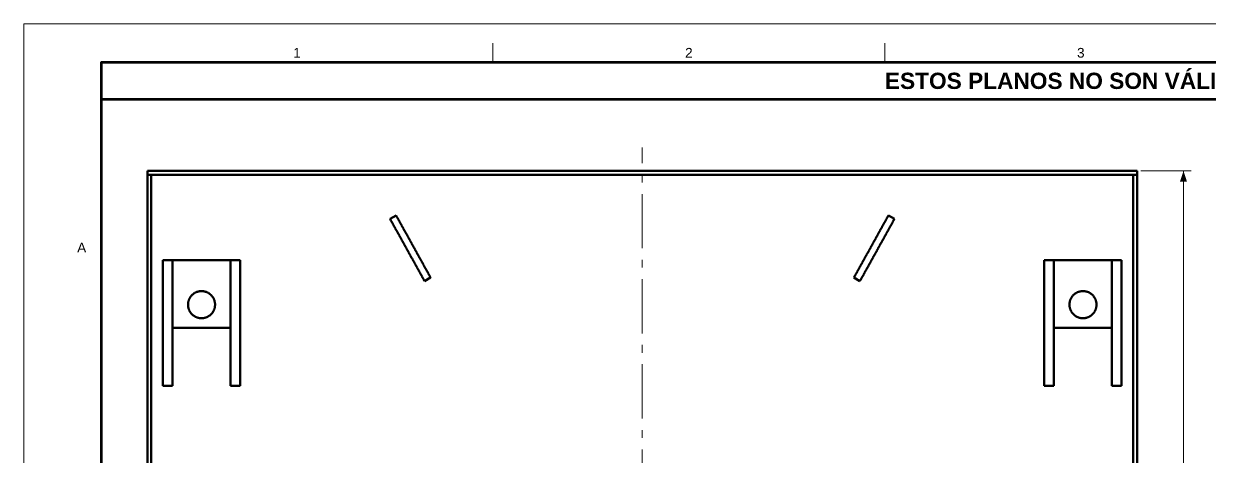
# Model space of a CAD drawing. Header units: millimetres. Extents: x 0 to 841, y 0 to 594.
# Drawn here: x 0 to 306.7, y 482.2 to 594 of the extents above; entities that cross this region are included whole.
import ezdxf
from ezdxf.enums import TextEntityAlignment as Align

# ---------------------------------------------------------------- set-up
doc = ezdxf.new("R2010")
doc.units = ezdxf.units.MM
doc.linetypes.add('EJE', pattern=[22, 14, -3, 2, -3])
for name, color, linetype, lineweight in [('COTA', 7, 'CONTINUOUS', 18), ('EJE', 7, 'EJE', 18), ('FINA', 7, 'CONTINUOUS', 18), ('MARCO', 7, 'CONTINUOUS', 70), ('TXT', 7, 'CONTINUOUS', 25), ('VIS', 7, 'CONTINUOUS', 50)]:
    doc.layers.add(name, color=color, linetype=linetype, lineweight=lineweight)
doc.styles.add('STD', font='LiberationSans-Regular.ttf')
doc.styles.add('STDB', font='LiberationSans-Bold.ttf')

msp = doc.modelspace()

# ---------------------------------------------------------------- linework, layer by layer
at = {"layer": 'COTA'}
for p, q in [((289, 556), (302, 556)), ((300, 300), (300, 556))]:
    msp.add_line(p, q, dxfattribs=at)
msp.add_solid([(300, 556), (299.1, 553.2), (300.9, 553.2)], dxfattribs=at)
at = {"layer": 'EJE'}
msp.add_line((160, 294), (160, 562), dxfattribs=at)
at = {"layer": 'FINA'}
for p, q in [((121.38, 584), (121.38, 589)), ((222.75, 584), (222.75, 589))]:
    msp.add_line(p, q, dxfattribs=at)
msp.add_lwpolyline([(0, 0), (841, 0), (841, 594), (0, 594)], close=True, dxfattribs=at)
at = {"layer": 'MARCO'}
for points in [[(20, 10), (831, 10), (831, 584), (20, 584)], [(20, 574.5), (831, 574.5), (831, 584), (20, 584)]]:
    msp.add_lwpolyline(points, close=True, dxfattribs=at)
at = {"layer": 'VIS'}
for points in [[(32, 555), (32, 556)], [(32, 556), (288, 556)], [(288, 555), (288, 556)], [(32, 555), (288, 555)], [(32, 301), (32, 555)], [(32, 555), (33, 555)], [(33, 301), (33, 555)], [(287, 301), (287, 555)], [(287, 555), (288, 555)], [(288, 301), (288, 555)], [(94.75, 543.61), (96.32, 544.48)], [(94.75, 543.61), (94.8, 543.5), (94.86, 543.39), (94.92, 543.29), (94.98, 543.18), (95.04, 543.08), (95.1, 542.97), (95.15, 542.87), (95.21, 542.76), (95.27, 542.66), (95.33, 542.55), (95.39, 542.45), (95.45, 542.34), (95.5, 542.24), (95.56, 542.13), (95.62, 542.03), (95.68, 541.92), (95.74, 541.82), (95.8, 541.71), (95.86, 541.61), (95.91, 541.5), (95.97, 541.4), (96.03, 541.29), (96.09, 541.19), (96.15, 541.08), (96.21, 540.98), (96.26, 540.87), (96.32, 540.77), (96.38, 540.66), (96.44, 540.56), (96.5, 540.45), (96.56, 540.35), (96.61, 540.24), (96.67, 540.14), (96.73, 540.03), (96.79, 539.93), (96.85, 539.82), (96.91, 539.72), (96.96, 539.61), (97.02, 539.51), (97.08, 539.4), (97.14, 539.29), (97.2, 539.19), (97.26, 539.08), (97.32, 538.98), (97.37, 538.87), (97.43, 538.77), (97.49, 538.66), (97.55, 538.56), (97.61, 538.45), (97.67, 538.35), (97.72, 538.24), (97.78, 538.14), (97.84, 538.03), (97.9, 537.93), (97.96, 537.82), (98.02, 537.72), (98.07, 537.61), (98.13, 537.51), (98.19, 537.4), (98.25, 537.3), (98.31, 537.19), (98.37, 537.09), (98.42, 536.98), (98.48, 536.88), (98.54, 536.77), (98.6, 536.67), (98.66, 536.56), (98.72, 536.46), (98.78, 536.35), (98.83, 536.25), (98.89, 536.14), (98.95, 536.04), (99.01, 535.93), (99.07, 535.83), (99.13, 535.72), (99.18, 535.62), (99.24, 535.51), (99.3, 535.41), (99.36, 535.3), (99.42, 535.19), (99.48, 535.09), (99.53, 534.98), (99.59, 534.88), (99.65, 534.77), (99.71, 534.67), (99.77, 534.56), (99.83, 534.46), (99.88, 534.35), (99.94, 534.25), (100, 534.14), (100.06, 534.04), (100.12, 533.93), (100.18, 533.83), (100.24, 533.72), (100.29, 533.62), (100.35, 533.51), (100.41, 533.41), (100.47, 533.3), (100.53, 533.2), (100.59, 533.09), (100.64, 532.99), (100.7, 532.88), (100.76, 532.78), (100.82, 532.67), (100.88, 532.57), (100.94, 532.46), (100.99, 532.36), (101.05, 532.25), (101.11, 532.15), (101.17, 532.04), (101.23, 531.94), (101.29, 531.83), (101.35, 531.73), (101.4, 531.62), (101.46, 531.52), (101.52, 531.41), (101.58, 531.31), (101.64, 531.2), (101.7, 531.1), (101.75, 530.99), (101.81, 530.88), (101.87, 530.78), (101.93, 530.67), (101.99, 530.57), (102.05, 530.46), (102.1, 530.36), (102.16, 530.25), (102.22, 530.15), (102.28, 530.04), (102.34, 529.94), (102.4, 529.83), (102.45, 529.73), (102.51, 529.62), (102.57, 529.52), (102.63, 529.41), (102.69, 529.31), (102.75, 529.2), (102.81, 529.1), (102.86, 528.99), (102.92, 528.89), (102.98, 528.78), (103.04, 528.68), (103.1, 528.57), (103.16, 528.47), (103.21, 528.36), (103.27, 528.26), (103.33, 528.15), (103.39, 528.05), (103.45, 527.94), (103.51, 527.84), (103.56, 527.73), (103.62, 527.63), (103.68, 527.52)], [(96.32, 544.48), (96.38, 544.37), (96.44, 544.27), (96.49, 544.16), (96.55, 544.06), (96.61, 543.95), (96.67, 543.85), (96.73, 543.74), (96.79, 543.64), (96.84, 543.53), (96.9, 543.43), (96.96, 543.32), (97.02, 543.22), (97.08, 543.11), (97.14, 543.01), (97.19, 542.9), (97.25, 542.8), (97.31, 542.69), (97.37, 542.59), (97.43, 542.48), (97.49, 542.38), (97.55, 542.27), (97.6, 542.17), (97.66, 542.06), (97.72, 541.96), (97.78, 541.85), (97.84, 541.75), (97.9, 541.64), (97.95, 541.54), (98.01, 541.43), (98.07, 541.33), (98.13, 541.22), (98.19, 541.12), (98.25, 541.01), (98.3, 540.9), (98.36, 540.8), (98.42, 540.69), (98.48, 540.59), (98.54, 540.48), (98.6, 540.38), (98.65, 540.27), (98.71, 540.17), (98.77, 540.06), (98.83, 539.96), (98.89, 539.85), (98.95, 539.75), (99.01, 539.64), (99.06, 539.54), (99.12, 539.43), (99.18, 539.33), (99.24, 539.22), (99.3, 539.12), (99.36, 539.01), (99.41, 538.91), (99.47, 538.8), (99.53, 538.7), (99.59, 538.59), (99.65, 538.49), (99.71, 538.38), (99.76, 538.28), (99.82, 538.17), (99.88, 538.07), (99.94, 537.96), (100, 537.86), (100.06, 537.75), (100.12, 537.65), (100.17, 537.54), (100.23, 537.44), (100.29, 537.33), (100.35, 537.23), (100.41, 537.12), (100.47, 537.02), (100.52, 536.91), (100.58, 536.81), (100.64, 536.7), (100.7, 536.59), (100.76, 536.49), (100.82, 536.38), (100.87, 536.28), (100.93, 536.17), (100.99, 536.07), (101.05, 535.96), (101.11, 535.86), (101.17, 535.75), (101.22, 535.65), (101.28, 535.54), (101.34, 535.44), (101.4, 535.33), (101.46, 535.23), (101.52, 535.12), (101.58, 535.02), (101.63, 534.91), (101.69, 534.81), (101.75, 534.7), (101.81, 534.6), (101.87, 534.49), (101.93, 534.39), (101.98, 534.28), (102.04, 534.18), (102.1, 534.07), (102.16, 533.97), (102.22, 533.86), (102.28, 533.76), (102.33, 533.65), (102.39, 533.55), (102.45, 533.44), (102.51, 533.34), (102.57, 533.23), (102.63, 533.13), (102.68, 533.02), (102.74, 532.92), (102.8, 532.81), (102.86, 532.71), (102.92, 532.6), (102.98, 532.49), (103.04, 532.39), (103.09, 532.28), (103.15, 532.18), (103.21, 532.07), (103.27, 531.97), (103.33, 531.86), (103.39, 531.76), (103.44, 531.65), (103.5, 531.55), (103.56, 531.44), (103.62, 531.34), (103.68, 531.23), (103.74, 531.13), (103.79, 531.02), (103.85, 530.92), (103.91, 530.81), (103.97, 530.71), (104.03, 530.6), (104.09, 530.5), (104.14, 530.39), (104.2, 530.29), (104.26, 530.18), (104.32, 530.08), (104.38, 529.97), (104.44, 529.87), (104.5, 529.76), (104.55, 529.66), (104.61, 529.55), (104.67, 529.45), (104.73, 529.34), (104.79, 529.24), (104.85, 529.13), (104.9, 529.03), (104.96, 528.92), (105.02, 528.82), (105.08, 528.71), (105.14, 528.61), (105.2, 528.5), (105.25, 528.39)], [(223.68, 544.48), (223.62, 544.37), (223.56, 544.27), (223.51, 544.16), (223.45, 544.06), (223.39, 543.95), (223.33, 543.85), (223.27, 543.74), (223.21, 543.64), (223.16, 543.53), (223.1, 543.43), (223.04, 543.32), (222.98, 543.22), (222.92, 543.11), (222.86, 543.01), (222.81, 542.9), (222.75, 542.8), (222.69, 542.69), (222.63, 542.59), (222.57, 542.48), (222.51, 542.38), (222.45, 542.27), (222.4, 542.17), (222.34, 542.06), (222.28, 541.96), (222.22, 541.85), (222.16, 541.75), (222.1, 541.64), (222.05, 541.54), (221.99, 541.43), (221.93, 541.33), (221.87, 541.22), (221.81, 541.12), (221.75, 541.01), (221.7, 540.9), (221.64, 540.8), (221.58, 540.69), (221.52, 540.59), (221.46, 540.48), (221.4, 540.38), (221.35, 540.27), (221.29, 540.17), (221.23, 540.06), (221.17, 539.96), (221.11, 539.85), (221.05, 539.75), (220.99, 539.64), (220.94, 539.54), (220.88, 539.43), (220.82, 539.33), (220.76, 539.22), (220.7, 539.12), (220.64, 539.01), (220.59, 538.91), (220.53, 538.8), (220.47, 538.7), (220.41, 538.59), (220.35, 538.49), (220.29, 538.38), (220.24, 538.28), (220.18, 538.17), (220.12, 538.07), (220.06, 537.96), (220, 537.86), (219.94, 537.75), (219.88, 537.65), (219.83, 537.54), (219.77, 537.44), (219.71, 537.33), (219.65, 537.23), (219.59, 537.12), (219.53, 537.02), (219.48, 536.91), (219.42, 536.81), (219.36, 536.7), (219.3, 536.59), (219.24, 536.49), (219.18, 536.38), (219.13, 536.28), (219.07, 536.17), (219.01, 536.07), (218.95, 535.96), (218.89, 535.86), (218.83, 535.75), (218.78, 535.65), (218.72, 535.54), (218.66, 535.44), (218.6, 535.33), (218.54, 535.23), (218.48, 535.12), (218.42, 535.02), (218.37, 534.91), (218.31, 534.81), (218.25, 534.7), (218.19, 534.6), (218.13, 534.49), (218.07, 534.39), (218.02, 534.28), (217.96, 534.18), (217.9, 534.07), (217.84, 533.97), (217.78, 533.86), (217.72, 533.76), (217.67, 533.65), (217.61, 533.55), (217.55, 533.44), (217.49, 533.34), (217.43, 533.23), (217.37, 533.13), (217.32, 533.02), (217.26, 532.92), (217.2, 532.81), (217.14, 532.71), (217.08, 532.6), (217.02, 532.49), (216.96, 532.39), (216.91, 532.28), (216.85, 532.18), (216.79, 532.07), (216.73, 531.97), (216.67, 531.86), (216.61, 531.76), (216.56, 531.65), (216.5, 531.55), (216.44, 531.44), (216.38, 531.34), (216.32, 531.23), (216.26, 531.13), (216.21, 531.02), (216.15, 530.92), (216.09, 530.81), (216.03, 530.71), (215.97, 530.6), (215.91, 530.5), (215.86, 530.39), (215.8, 530.29), (215.74, 530.18), (215.68, 530.08), (215.62, 529.97), (215.56, 529.87), (215.5, 529.76), (215.45, 529.66), (215.39, 529.55), (215.33, 529.45), (215.27, 529.34), (215.21, 529.24), (215.15, 529.13), (215.1, 529.03), (215.04, 528.92), (214.98, 528.82), (214.92, 528.71), (214.86, 528.61), (214.8, 528.5), (214.75, 528.39)], [(225.25, 543.61), (225.2, 543.5), (225.14, 543.39), (225.08, 543.29), (225.02, 543.18), (224.96, 543.08), (224.9, 542.97), (224.85, 542.87), (224.79, 542.76), (224.73, 542.66), (224.67, 542.55), (224.61, 542.45), (224.55, 542.34), (224.5, 542.24), (224.44, 542.13), (224.38, 542.03), (224.32, 541.92), (224.26, 541.82), (224.2, 541.71), (224.14, 541.61), (224.09, 541.5), (224.03, 541.4), (223.97, 541.29), (223.91, 541.19), (223.85, 541.08), (223.79, 540.98), (223.74, 540.87), (223.68, 540.77), (223.62, 540.66), (223.56, 540.56), (223.5, 540.45), (223.44, 540.35), (223.39, 540.24), (223.33, 540.14), (223.27, 540.03), (223.21, 539.93), (223.15, 539.82), (223.09, 539.72), (223.04, 539.61), (222.98, 539.51), (222.92, 539.4), (222.86, 539.29), (222.8, 539.19), (222.74, 539.08), (222.68, 538.98), (222.63, 538.87), (222.57, 538.77), (222.51, 538.66), (222.45, 538.56), (222.39, 538.45), (222.33, 538.35), (222.28, 538.24), (222.22, 538.14), (222.16, 538.03), (222.1, 537.93), (222.04, 537.82), (221.98, 537.72), (221.93, 537.61), (221.87, 537.51), (221.81, 537.4), (221.75, 537.3), (221.69, 537.19), (221.63, 537.09), (221.58, 536.98), (221.52, 536.88), (221.46, 536.77), (221.4, 536.67), (221.34, 536.56), (221.28, 536.46), (221.22, 536.35), (221.17, 536.25), (221.11, 536.14), (221.05, 536.04), (220.99, 535.93), (220.93, 535.83), (220.87, 535.72), (220.82, 535.62), (220.76, 535.51), (220.7, 535.41), (220.64, 535.3), (220.58, 535.19), (220.52, 535.09), (220.47, 534.98), (220.41, 534.88), (220.35, 534.77), (220.29, 534.67), (220.23, 534.56), (220.17, 534.46), (220.12, 534.35), (220.06, 534.25), (220, 534.14), (219.94, 534.04), (219.88, 533.93), (219.82, 533.83), (219.76, 533.72), (219.71, 533.62), (219.65, 533.51), (219.59, 533.41), (219.53, 533.3), (219.47, 533.2), (219.41, 533.09), (219.36, 532.99), (219.3, 532.88), (219.24, 532.78), (219.18, 532.67), (219.12, 532.57), (219.06, 532.46), (219.01, 532.36), (218.95, 532.25), (218.89, 532.15), (218.83, 532.04), (218.77, 531.94), (218.71, 531.83), (218.65, 531.73), (218.6, 531.62), (218.54, 531.52), (218.48, 531.41), (218.42, 531.31), (218.36, 531.2), (218.3, 531.1), (218.25, 530.99), (218.19, 530.88), (218.13, 530.78), (218.07, 530.67), (218.01, 530.57), (217.95, 530.46), (217.9, 530.36), (217.84, 530.25), (217.78, 530.15), (217.72, 530.04), (217.66, 529.94), (217.6, 529.83), (217.55, 529.73), (217.49, 529.62), (217.43, 529.52), (217.37, 529.41), (217.31, 529.31), (217.25, 529.2), (217.19, 529.1), (217.14, 528.99), (217.08, 528.89), (217.02, 528.78), (216.96, 528.68), (216.9, 528.57), (216.84, 528.47), (216.79, 528.36), (216.73, 528.26), (216.67, 528.15), (216.61, 528.05), (216.55, 527.94), (216.49, 527.84), (216.44, 527.73), (216.38, 527.63), (216.32, 527.52)], [(223.68, 544.48), (225.25, 543.61)], [(36, 532.91), (38.5, 532.91)], [(36, 532.91), (36, 500.41)], [(38.5, 532.91), (38.5, 500.41)], [(38.5, 532.91), (53.5, 532.91)], [(38.5, 532.91), (38.5, 515.41)], [(53.5, 532.91), (56, 532.91)], [(53.5, 532.91), (53.5, 500.41)], [(53.5, 532.91), (53.5, 515.41)], [(56, 532.91), (56, 500.41)], [(264, 532.91), (266.5, 532.91)], [(264, 532.91), (264, 500.41)], [(266.5, 532.91), (266.5, 500.41)], [(266.5, 532.91), (281.5, 532.91)], [(266.5, 532.91), (266.5, 515.41)], [(281.5, 532.91), (284, 532.91)], [(281.5, 532.91), (281.5, 500.41)], [(281.5, 532.91), (281.5, 515.41)], [(284, 532.91), (284, 500.41)], [(105.25, 528.39), (103.68, 527.52)], [(216.32, 527.52), (214.75, 528.39)], [(46, 517.91), (45.88, 517.91), (45.76, 517.92), (45.64, 517.93), (45.52, 517.95), (45.4, 517.96), (45.28, 517.99), (45.17, 518.01), (45.05, 518.04), (44.94, 518.08), (44.82, 518.12), (44.71, 518.16), (44.6, 518.21), (44.49, 518.26), (44.38, 518.31), (44.28, 518.37), (44.17, 518.43), (44.07, 518.49), (43.97, 518.56), (43.88, 518.63), (43.78, 518.71), (43.69, 518.78), (43.6, 518.86), (43.51, 518.95), (43.43, 519.04), (43.35, 519.12), (43.27, 519.22), (43.2, 519.31), (43.13, 519.41), (43.06, 519.51), (43, 519.61), (42.94, 519.71), (42.88, 519.82), (42.83, 519.93), (42.78, 520.04), (42.74, 520.15), (42.69, 520.26), (42.66, 520.38), (42.62, 520.49), (42.59, 520.61), (42.57, 520.73), (42.55, 520.84), (42.53, 520.96), (42.52, 521.08), (42.51, 521.2), (42.5, 521.32), (42.5, 521.44), (42.5, 521.56), (42.51, 521.68), (42.52, 521.8), (42.54, 521.92), (42.56, 522.04), (42.58, 522.16), (42.61, 522.27), (42.64, 522.39), (42.68, 522.51), (42.71, 522.62), (42.76, 522.73), (42.81, 522.84), (42.86, 522.95), (42.91, 523.06), (42.97, 523.16), (43.03, 523.27), (43.1, 523.37), (43.16, 523.47), (43.24, 523.56), (43.31, 523.65), (43.39, 523.75), (43.47, 523.83), (43.56, 523.92), (43.64, 524), (43.73, 524.08), (43.83, 524.16), (43.92, 524.23), (44.02, 524.3), (44.12, 524.37), (44.22, 524.43), (44.33, 524.49), (44.44, 524.54), (44.54, 524.6), (44.65, 524.64), (44.77, 524.69), (44.88, 524.73), (44.99, 524.76), (45.11, 524.8), (45.23, 524.83), (45.34, 524.85), (45.46, 524.87), (45.58, 524.89), (45.7, 524.9), (45.82, 524.91), (45.94, 524.91), (46.06, 524.91), (46.18, 524.91), (46.3, 524.9), (46.42, 524.89), (46.54, 524.87), (46.66, 524.85), (46.77, 524.83), (46.89, 524.8), (47.01, 524.76), (47.12, 524.73), (47.23, 524.69), (47.35, 524.64), (47.46, 524.6), (47.56, 524.54), (47.67, 524.49), (47.78, 524.43), (47.88, 524.37), (47.98, 524.3), (48.08, 524.23), (48.17, 524.16), (48.27, 524.08), (48.36, 524), (48.44, 523.92), (48.53, 523.83), (48.61, 523.75), (48.69, 523.65), (48.76, 523.56), (48.84, 523.47), (48.9, 523.37), (48.97, 523.27), (49.03, 523.16), (49.09, 523.06), (49.14, 522.95), (49.19, 522.84), (49.24, 522.73), (49.29, 522.62), (49.32, 522.51), (49.36, 522.39), (49.39, 522.27), (49.42, 522.16), (49.44, 522.04), (49.46, 521.92), (49.48, 521.8), (49.49, 521.68), (49.5, 521.56), (49.5, 521.44), (49.5, 521.32), (49.49, 521.2), (49.48, 521.08), (49.47, 520.96), (49.45, 520.84), (49.43, 520.73), (49.41, 520.61), (49.38, 520.49), (49.34, 520.38), (49.31, 520.26), (49.26, 520.15), (49.22, 520.04), (49.17, 519.93), (49.12, 519.82), (49.06, 519.71), (49, 519.61), (48.94, 519.51), (48.87, 519.41), (48.8, 519.31), (48.73, 519.22), (48.65, 519.12), (48.57, 519.04), (48.49, 518.95), (48.4, 518.86), (48.31, 518.78), (48.22, 518.71), (48.12, 518.63), (48.03, 518.56), (47.93, 518.49), (47.83, 518.43), (47.72, 518.37), (47.62, 518.31), (47.51, 518.26), (47.4, 518.21), (47.29, 518.16), (47.18, 518.12), (47.06, 518.08), (46.95, 518.04), (46.83, 518.01), (46.72, 517.99), (46.6, 517.96), (46.48, 517.95), (46.36, 517.93), (46.24, 517.92), (46.12, 517.91), (46, 517.91)], [(274, 517.91), (273.88, 517.91), (273.76, 517.92), (273.64, 517.93), (273.52, 517.95), (273.4, 517.96), (273.28, 517.99), (273.17, 518.01), (273.05, 518.04), (272.94, 518.08), (272.82, 518.12), (272.71, 518.16), (272.6, 518.21), (272.49, 518.26), (272.38, 518.31), (272.28, 518.37), (272.17, 518.43), (272.07, 518.49), (271.97, 518.56), (271.88, 518.63), (271.78, 518.71), (271.69, 518.78), (271.6, 518.86), (271.51, 518.95), (271.43, 519.04), (271.35, 519.12), (271.27, 519.22), (271.2, 519.31), (271.13, 519.41), (271.06, 519.51), (271, 519.61), (270.94, 519.71), (270.88, 519.82), (270.83, 519.93), (270.78, 520.04), (270.74, 520.15), (270.69, 520.26), (270.66, 520.38), (270.62, 520.49), (270.59, 520.61), (270.57, 520.73), (270.55, 520.84), (270.53, 520.96), (270.52, 521.08), (270.51, 521.2), (270.5, 521.32), (270.5, 521.44), (270.5, 521.56), (270.51, 521.68), (270.52, 521.8), (270.54, 521.92), (270.56, 522.04), (270.58, 522.16), (270.61, 522.27), (270.64, 522.39), (270.68, 522.51), (270.71, 522.62), (270.76, 522.73), (270.81, 522.84), (270.86, 522.95), (270.91, 523.06), (270.97, 523.16), (271.03, 523.27), (271.1, 523.37), (271.16, 523.47), (271.24, 523.56), (271.31, 523.65), (271.39, 523.75), (271.47, 523.83), (271.56, 523.92), (271.64, 524), (271.73, 524.08), (271.83, 524.16), (271.92, 524.23), (272.02, 524.3), (272.12, 524.37), (272.22, 524.43), (272.33, 524.49), (272.44, 524.54), (272.54, 524.6), (272.65, 524.64), (272.77, 524.69), (272.88, 524.73), (272.99, 524.76), (273.11, 524.8), (273.23, 524.83), (273.34, 524.85), (273.46, 524.87), (273.58, 524.89), (273.7, 524.9), (273.82, 524.91), (273.94, 524.91), (274.06, 524.91), (274.18, 524.91), (274.3, 524.9), (274.42, 524.89), (274.54, 524.87), (274.66, 524.85), (274.77, 524.83), (274.89, 524.8), (275.01, 524.76), (275.12, 524.73), (275.23, 524.69), (275.35, 524.64), (275.46, 524.6), (275.56, 524.54), (275.67, 524.49), (275.78, 524.43), (275.88, 524.37), (275.98, 524.3), (276.08, 524.23), (276.17, 524.16), (276.27, 524.08), (276.36, 524), (276.44, 523.92), (276.53, 523.83), (276.61, 523.75), (276.69, 523.65), (276.76, 523.56), (276.84, 523.47), (276.9, 523.37), (276.97, 523.27), (277.03, 523.16), (277.09, 523.06), (277.14, 522.95), (277.19, 522.84), (277.24, 522.73), (277.29, 522.62), (277.32, 522.51), (277.36, 522.39), (277.39, 522.27), (277.42, 522.16), (277.44, 522.04), (277.46, 521.92), (277.48, 521.8), (277.49, 521.68), (277.5, 521.56), (277.5, 521.44), (277.5, 521.32), (277.49, 521.2), (277.48, 521.08), (277.47, 520.96), (277.45, 520.84), (277.43, 520.73), (277.41, 520.61), (277.38, 520.49), (277.34, 520.38), (277.31, 520.26), (277.26, 520.15), (277.22, 520.04), (277.17, 519.93), (277.12, 519.82), (277.06, 519.71), (277, 519.61), (276.94, 519.51), (276.87, 519.41), (276.8, 519.31), (276.73, 519.22), (276.65, 519.12), (276.57, 519.04), (276.49, 518.95), (276.4, 518.86), (276.31, 518.78), (276.22, 518.71), (276.12, 518.63), (276.03, 518.56), (275.93, 518.49), (275.83, 518.43), (275.72, 518.37), (275.62, 518.31), (275.51, 518.26), (275.4, 518.21), (275.29, 518.16), (275.18, 518.12), (275.06, 518.08), (274.95, 518.04), (274.83, 518.01), (274.72, 517.99), (274.6, 517.96), (274.48, 517.95), (274.36, 517.93), (274.24, 517.92), (274.12, 517.91), (274, 517.91)], [(38.5, 515.41), (53.5, 515.41)], [(266.5, 515.41), (281.5, 515.41)], [(36, 500.41), (38.5, 500.41)], [(53.5, 500.41), (56, 500.41)], [(264, 500.41), (266.5, 500.41)], [(281.5, 500.41), (284, 500.41)]]:
    msp.add_lwpolyline(points, dxfattribs=at)

# ---------------------------------------------------------------- texts
at = {"layer": 'TXT'}
for s, height, style, p in [('1', 2.5, 'STD', (70.69, 586.5)), ('2', 2.5, 'STD', (172.06, 586.5)), ('3', 2.5, 'STD', (273.44, 586.5)), ('ESTOS PLANOS NO SON VÁLIDOS PARA FABRICACIÓN HASTA SU REVISIÓN Y APROBACIÓN POR UN INGENIERO CALCULISTA HABILITADO.', 4.2, 'STDB', (425.5, 579.25)), ('A', 2.5, 'STD', (15, 536.17))]:
    msp.add_text(s, height=height, dxfattribs=dict(at, style=style)).set_placement(p, align=Align.MIDDLE_CENTER)

doc.saveas('drawing.dxf')
